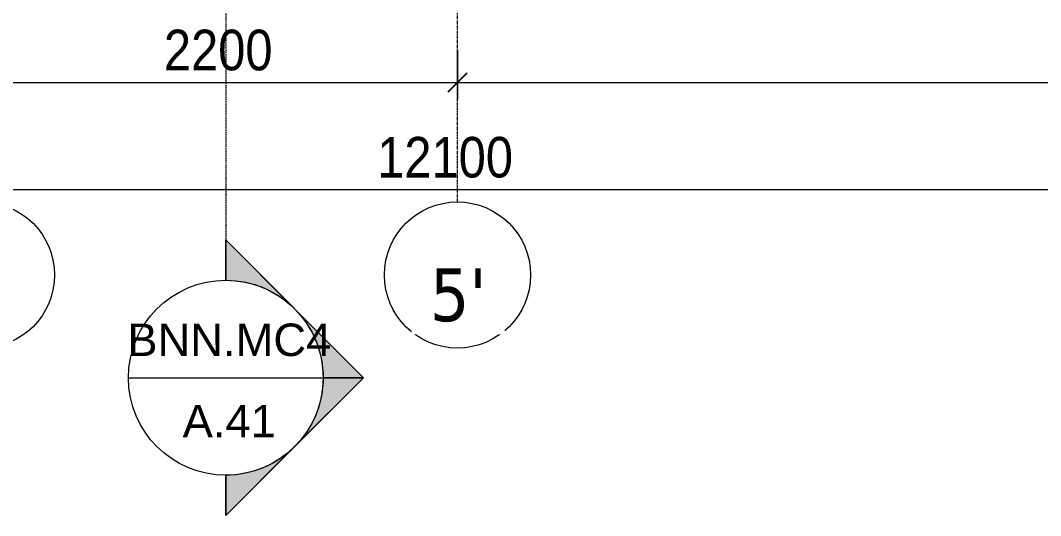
# Model space of a CAD drawing. Header units: millimetres. Extents: x 46079 to 131409, y 40831 to 60403.
# Drawn here: x 112173 to 116888, y 41511 to 43797 of the extents above; entities that cross this region are included whole.
import ezdxf

# ---------------------------------------------------------------- set-up
doc = ezdxf.new("R2010")
doc.units = ezdxf.units.MM
doc.linetypes.add('Dash Dot 3_16_', pattern=[7.9375, 4.7625, -1.5875, 0, -1.5875])
doc.linetypes.add('Grid Line', pattern=[22.225, 12.7, -3.175, 3.175, -3.175])
for name, color, linetype, lineweight in [('A-ANNO-DIMS', 211, 'Continuous', 9), ('A-ANNO-DIMS-75', 211, 'Continuous', 9), ('G-ANNO-SYMB', 111, 'Continuous', 9), ('G-ANNO-SYMB-1', 111, 'Dash Dot 3_16_', 18), ('S-GRID-1', 1, 'Grid Line', 9), ('S-GRID-IDEN', 1, 'Continuous', 9)]:
    doc.layers.add(name, color=color, linetype=linetype, lineweight=lineweight)
doc.styles.add('Arial_2', font='arial.ttf', dxfattribs={"height": 150})
doc.styles.add('Tahoma_B', font='tahomabd.ttf', dxfattribs={"height": 243.75})
doc.styles.add('UTM Avo', font='', dxfattribs={"width": 0.9, "height": 187.5})
doc.styles.get('UTM Avo').set_extended_font_data('UTM Avo')
doc.dimstyles.new('1_Dim_chi_tiet_2_5', dxfattribs={"dimscale": 304.8, "dimtxt": 187.368928, "dimasz": 0.295276, "dimexe": 0.246063, "dimexo": 0.0625, "dimgap": 0.024606, "dimtad": 1, "dimdec": 0, "dimrnd": 5, "dimzin": 0, "dimdsep": 46, "dimtxsty": 'UTM Avo', "dimblk1": 'OBLIQUE', "dimblk2": 'OBLIQUE', "dimsah": 1, "dimcen": 0.09, "dimdle": 0.246063, "dimazin": 0, "dimtfac": 1, "dimtdec": 4, "dimtix": 1, "dimtmove": 0, "dimatfit": 3, "dimfxl": 0.492126, "dimfxlon": 1, "dimtvp": 1, "dimtolj": 1, "dimtzin": 0, "dimarcsym": 2})

# ---------------------------------------------------------------- blocks, each defined once
blk = doc.blocks.new('Grid - M_Grid Head - Circle-353313-TKCS_BỂ NƯỚC NGẦM - MẶT BẰNG NẮP BỂ')
at = {"layer": 'S-GRID-IDEN'}
blk.add_circle((0, 0), 4.5, dxfattribs=at)
blk = doc.blocks.new('Section - M_Section Head - Filled-352373-TKCS_BỂ NƯỚC NGẦM - MẶT BẰNG NẮP BỂ')
at = {"layer": 'G-ANNO-SYMB'}
h = blk.add_hatch(color=256, dxfattribs=at)
edge = h.paths.add_edge_path()
edge.add_line((-6, 8.485), (-6, 6))
edge.add_arc((-6, 0), 6, 90, 135)
edge.add_line((-10.243, 4.243), (-6, 8.485))
h = blk.add_hatch(color=256, dxfattribs=at)
edge = h.paths.add_edge_path()
edge.add_line((-6, 8.485), (-1.757, 4.243))
edge.add_arc((-6, 0), 6, 45, 90)
edge.add_line((-6, 6), (-6, 8.485))
h = blk.add_hatch(color=256, dxfattribs=at)
edge = h.paths.add_edge_path()
edge.add_line((-14.485, 0), (-10.243, 4.243))
edge.add_arc((-6, 0), 6, 135, 180)
edge.add_line((-12, 0), (-14.485, 0))
h = blk.add_hatch(color=256, dxfattribs=at)
edge = h.paths.add_edge_path()
edge.add_line((2.485, 0), (0, 0))
edge.add_arc((-6, 0), 6, 360, 405)
edge.add_line((-1.757, 4.243), (2.485, 0))
for p, q in [((-6, 8.485), (-14.485, 0)), ((-6, 8.485), (-10.243, 4.243)), ((-6, 8.485), (2.485, 0)), ((-6, 6), (-6, 8.485)), ((-6, 8.485), (-6, 6)), ((-1.757, 4.243), (-6, 8.485)), ((-10.243, 4.243), (-14.485, 0)), ((2.485, 0), (-1.757, 4.243)), ((-14.485, 0), (-12, 0)), ((0, 0), (2.485, 0)), ((-12, 0), (-14.485, 0)), ((0, 0), (2.485, 0))]:
    blk.add_line(p, q, dxfattribs=at)
for start, end in [(360, 180), (90, 135), (45, 90), (135, 180), (360, 45), (180, 360)]:
    blk.add_arc((-6, 0), 6, start, end, dxfattribs=at)
blk = doc.blocks.new('DIMBLOCK60-TKCS_BỂ NƯỚC NGẦM - MẶT BẰNG NẮP BỂ')
at = {"layer": 'A-ANNO-DIMS-75'}
for p, q in [((111993.3, 43660.5), (111993.3, 43435.5)), ((111993.3, 43510.5), (111993.3, 43660.5)), ((114193.3, 43660.5), (114193.3, 43435.5)), ((114193.3, 43510.5), (114193.3, 43660.5)), ((111993.3, 43510.5), (114193.3, 43510.5))]:
    blk.add_line(p, q, dxfattribs=at)
at = {"layer": 'A-ANNO-DIMS-75', "lineweight": 25}
for p, q in [((111993.3, 43510.5), (112038.3, 43555.5)), ((114193.3, 43510.5), (114238.3, 43555.5)), ((111993.3, 43510.5), (111948.3, 43465.5)), ((114193.3, 43510.5), (114148.3, 43465.5))]:
    blk.add_line(p, q, dxfattribs=at)
at = {"layer": 'A-ANNO-DIMS-75', "color": 0, "insert": (112836.6, 43754.1), "char_height": 187.5, "width": 616.236, "attachment_point": 1, "line_spacing_factor": 1.110334, "style": 'UTM Avo'}
blk.add_mtext('2200', dxfattribs=at)
blk = doc.blocks.new('_Oblique')
at = {"color": 0, "linetype": 'ByBlock', "lineweight": -2}
blk.add_line((-0.5, -0.5), (0.5, 0.5), dxfattribs=at)
blk = doc.blocks.new('DIMBLOCK61-TKCS_BỂ NƯỚC NGẦM - MẶT BẰNG NẮP BỂ')
at = {"layer": 'A-ANNO-DIMS-75'}
for p, q in [((114193.3, 43660.5), (114193.3, 43435.5)), ((114193.3, 43510.5), (114193.3, 43660.5)), ((120193.3, 43660.5), (120193.3, 43435.5)), ((120193.3, 43510.5), (120193.3, 43660.5)), ((114193.3, 43510.5), (120268.3, 43510.5))]:
    blk.add_line(p, q, dxfattribs=at)
at = {"layer": 'A-ANNO-DIMS-75', "lineweight": 25}
for p, q in [((114193.3, 43510.5), (114238.3, 43555.5)), ((120193.3, 43510.5), (120238.3, 43555.5)), ((114193.3, 43510.5), (114148.3, 43465.5)), ((120193.3, 43510.5), (120148.3, 43465.5))]:
    blk.add_line(p, q, dxfattribs=at)
at = {"layer": 'A-ANNO-DIMS-75', "color": 0, "insert": (116936.6, 43754.1), "char_height": 187.5, "width": 616.236, "attachment_point": 1, "line_spacing_factor": 1.110334, "style": 'UTM Avo'}
blk.add_mtext('6000', dxfattribs=at)
blk = doc.blocks.new('DIMBLOCK62-TKCS_BỂ NƯỚC NGẦM - MẶT BẰNG NẮP BỂ')
at = {"layer": 'A-ANNO-DIMS-75'}
for p, q in [((108093.3, 43165.5), (108093.3, 42940.5)), ((108093.3, 43015.5), (108093.3, 43165.5)), ((120193.3, 43165.5), (120193.3, 42940.5)), ((120193.3, 43015.5), (120193.3, 43165.5)), ((108018.3, 43015.5), (120268.3, 43015.5))]:
    blk.add_line(p, q, dxfattribs=at)
at = {"layer": 'A-ANNO-DIMS-75', "lineweight": 25}
for p, q in [((108093.3, 43015.5), (108138.3, 43060.5)), ((120193.3, 43015.5), (120238.3, 43060.5)), ((108093.3, 43015.5), (108048.3, 42970.5)), ((120193.3, 43015.5), (120148.3, 42970.5))]:
    blk.add_line(p, q, dxfattribs=at)
at = {"layer": 'A-ANNO-DIMS-75', "color": 0, "insert": (113822.4, 43259.1), "char_height": 187.5, "width": 770.294, "attachment_point": 1, "line_spacing_factor": 1.110334, "style": 'UTM Avo'}
blk.add_mtext('12100', dxfattribs=at)

msp = doc.modelspace()

# ---------------------------------------------------------------- linework, layer by layer
at = {"layer": 'G-ANNO-SYMB'}
msp.add_line((112672.5, 42147.1), (113572.5, 42147.1), dxfattribs=at)
at = {"layer": 'G-ANNO-SYMB-1'}
msp.add_line((113122.5, 59766.6), (113122.5, 42597.1), dxfattribs=at)
at = {"layer": 'S-GRID-1'}
msp.add_line((114193.3, 42959), (114193.3, 44834), dxfattribs=at)

# ---------------------------------------------------------------- block references
at = {"layer": 'G-ANNO-SYMB', "extrusion": (0, 0, -1), "xscale": 74.99999999999996, "yscale": 74.99999999999996, "zscale": 74.99999999999996, "rotation": 90.00000000000053}
msp.add_blockref('Section - M_Section Head - Filled-352373-TKCS_BỂ NƯỚC NGẦM - MẶT BẰNG NẮP BỂ', (-113122.5, 42597.1), dxfattribs=at)
at = {"layer": 'S-GRID-IDEN', "xscale": 74.99999999999996, "yscale": 74.99999999999996, "zscale": 74.99999999999996}
for p in [(111993.3, 42621.5), (114193.3, 42621.5)]:
    msp.add_blockref('Grid - M_Grid Head - Circle-353313-TKCS_BỂ NƯỚC NGẦM - MẶT BẰNG NẮP BỂ', p, dxfattribs=at)

# ---------------------------------------------------------------- texts
at = {"layer": 'G-ANNO-SYMB', "char_height": 150, "attachment_point": 5, "line_spacing_factor": 0.936439, "style": 'Arial_2'}
for s, insert, width in [('\\pt952.5,1905,2857.5,3810,4762.5,5715,6667.5,7620,8572.5,9525,10477.5,11430,12382.5,13335,14287.5,15240,16192.5,17145,18097.5,19050,20002.5,20955,21907.5,22860,23812.5,24765,25717.5,26670,27622.5,28575,29527.5,30480;BNN.MC4', (113138.8, 42321.1), 962.25), ('\\pt952.5,1905,2857.5,3810,4762.5,5715,6667.5,7620,8572.5,9525,10477.5,11430,12382.5,13335,14287.5,15240,16192.5,17145,18097.5,19050,20002.5,20955,21907.5,22860,23812.5,24765,25717.5,26670,27622.5,28575,29527.5,30480;A.41', (113138.5, 41946.9), 446.25)]:
    msp.add_mtext(s, dxfattribs=dict(at, insert=insert, width=width))

# ---------------------------------------------------------------- dimensions: what is measured, and where the dimension line sits
at = {"layer": 'A-ANNO-DIMS'}
for base, p1, p2, override, picture, middle in [((114193.3, 43510.5), (111993.3, 43660.5), (114193.3, 43660.5), {"dimpost": '<>', "dimfxl": 2200}, 'DIMBLOCK60-TKCS_BỂ NƯỚC NGẦM - MẶT BẰNG NẮP BỂ', (113093.3, 43615)), ((120193.3, 43510.5), (114193.3, 43660.5), (120193.3, 43660.5), {"dimpost": '<>', "dimfxl": 6000}, 'DIMBLOCK61-TKCS_BỂ NƯỚC NGẦM - MẶT BẰNG NẮP BỂ', (117193.3, 43615)), ((120193.3, 43015.5), (108093.3, 43165.5), (120193.3, 43165.5), {"dimpost": '<>', "dimfxl": 12099.999999}, 'DIMBLOCK62-TKCS_BỂ NƯỚC NGẦM - MẶT BẰNG NẮP BỂ', (114143.3, 43120))]:
    dim = msp.add_linear_dim(base=base, p1=p1, p2=p2, dimstyle='1_Dim_chi_tiet_2_5', override=override, dxfattribs=at)
    dim.commit()
    dim.dimension.update_dxf_attribs({"geometry": picture, "text_midpoint": middle})

# ---------------------------------------------------------------- next in the draw order: texts
at = {"layer": 'S-GRID-IDEN', "insert": (114196.9, 42527.9), "char_height": 243.75, "width": 307.5, "attachment_point": 5, "line_spacing_factor": 0.996129, "style": 'Tahoma_B', "bg_fill": 3, "box_fill_scale": 1.25, "bg_fill_color": 256, "bg_fill_true_color": 13158600, "bg_fill_transparency": 0}
msp.add_mtext("\\pt952.49944,1904.99888,2857.50075,3810.00019,4762.49962,5714.99906,6667.50094,7620.00037,8572.49981,9524.99925,10477.50113,11430.00056,12382.5,13334.99944,14287.49888,15240.00075,16192.50019,17144.99963,18097.49906,19050.00094,20002.50038,20954.99981,21907.49925,22860.00113,23812.50056,24765,25717.49944,26669.99887,27622.50075,28575.00019,29527.49963,30479.99906;5'", dxfattribs=at)

doc.saveas('drawing.dxf')
